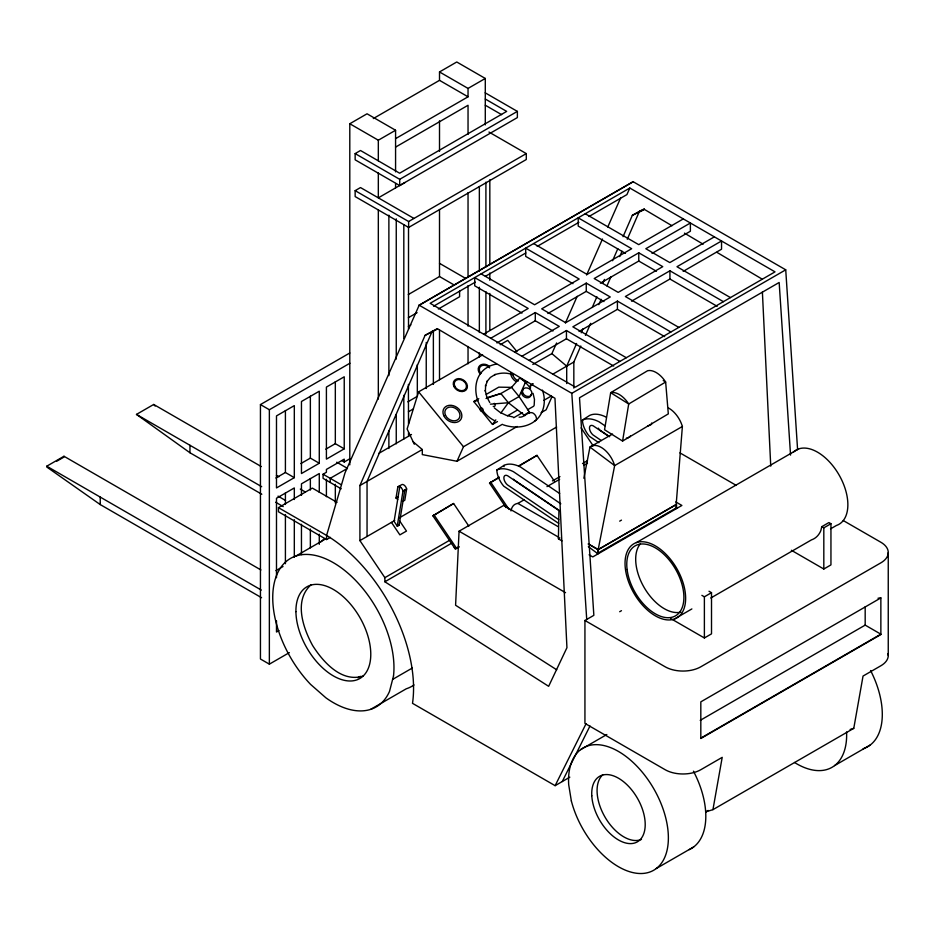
<?xml version="1.0" encoding="UTF-8"?>
<svg xmlns="http://www.w3.org/2000/svg" width="935" height="935" viewBox="0 0 935 935"><rect width="100%" height="100%" fill="white"/><g stroke="black" fill="none" stroke-linecap="round" stroke-linejoin="round"><path stroke-width="1.4" d="M561.97 540.909L558.405 538.829L558.931 510.51L507.506 475.681A6.194 3.308 57.1 0 0 503.871 477.832A6.194 3.308 57.1 0 0 507.343 484.798L558.756 519.638M558.663 537.239L503.626 505.461L459.062 531.197L455.59 605.249L556.722 669.799M534.177 405.264L534.469 399.409L533.043 393.331M668.595 408.069A20.488 11.828 60 0 1 682.386 426.477L675.876 508.161L597.43 553.45L588.349 546.636M397.702 499.454L396.008 498.075L397.854 486.808L401.512 484.786A4.359 2.443 61.1 0 1 404.341 485.3A4.359 2.443 61.1 0 1 406.643 488.993L404.797 500.26L402.997 501.253M399.081 525.143L397.235 526.125L394.102 521.333L399.806 486.597L400.683 487.31A4.359 2.443 61.1 0 1 402.997 491.015L397.223 526.16L399.081 525.143L404.843 489.987M622.581 441.063L628.706 403.99L627.023 401.559A20.488 11.968 59.3 0 0 612.495 392.443L610.672 392.688L604.548 429.749L622.581 441.063L668.315 413.878L665.65 382.041L663.967 379.598A20.488 11.968 59.3 0 0 649.428 370.494L647.616 370.727L610.672 392.688L628.706 403.99L665.65 382.041L663.242 380.533M708.192 810.446L705.668 811.896L712.938 809.652L722.206 757.362L700.818 769.715A25.21 14.551 0 0 1 665.159 769.715L584.936 723.398L584.936 620.478L593.854 615.335L579.501 397.761L779.159 282.487L790.554 455.1M712.938 809.652L853.772 728.342L863.04 676.052L880.863 665.767A25.21 14.551 0 0 0 888.04 653.577M583.849 478.252L589.962 447.082L612.542 434.039M597.43 553.45L614.646 465.595L682.386 426.477M791.372 550.283L823.817 569.018L830.946 564.904L830.946 523.729L828.924 522.56L821.795 526.674L820.825 530.648A42.858 24.742 60 0 1 811.522 539.857L710.775 598.014M482.647 354.868L418.623 391.835L407.111 429.001L414.322 444.23M425.063 335.361L437.767 328.898L554.969 398.275L566.937 647.698L548.646 686.313L384.869 581.78L384.869 577.666L359.917 540.605L359.917 485.546L425.063 335.361L437.276 328.652M432.192 331.235L367.046 481.432L367.046 536.491M566.703 383.549L566.703 366.158L576.579 343.472M581.219 332.79L582.972 328.781M592.264 307.428L596.904 296.757M602.713 283.398L604.454 279.401M612.589 260.713L617.825 248.698M623.049 236.684L632.34 215.331L638.289 211.906M573.833 388.118L573.833 362.044L580.799 346.02M585.45 335.349L590.675 323.335M598.809 304.646L601.135 299.305M606.944 285.958L611.011 276.62M619.718 256.599L622.044 251.258M627.28 239.243L639.47 211.216L644.355 208.891M419.16 305.242L633.088 181.741L419.16 305.242L344.992 472.911L326.595 535.428L326.595 539.553L330.359 537.38M566.703 366.158L551.884 353.64L556.594 342.97M565.418 322.984L577.187 296.325M586.596 275.007L602.479 239.021M607.773 227.03L620.723 197.706M629.816 188.028L430.158 303.302L575.364 387.137L775.021 271.863L629.816 188.028L626.917 194.597L589.015 216.488M413.176 441.811L422.304 449.525L422.304 454.597L456.981 461.271L463.479 446.743L502.399 424.28M552.024 396.604L546.11 409.81L541.096 412.709M326.595 539.553L278.455 511.761L278.455 507.647L326.595 535.428A125.699 72.579 60 0 1 412.51 703.33L555.121 785.669L586.081 723.667M562.251 781.543L589.985 726.004M478.79 398.684L473.8 401.571L492.488 424.443L495.83 419.873M500.856 413.025L508.371 402.74L519.077 396.557L525.505 382.193L519.907 377.88L511.562 387.359L500.856 393.542L486.048 398.509M639.47 211.216L638.991 211.848L644.063 209.265M535.977 420.212C544.427 412.802 546.204 400.309 542.405 390.105M310.899 584.889C293.648 600.656 303.01 627.923 312.594 645.489C322.972 661.84 341.462 682.819 362.967 676.075M458.886 546.741L455.333 549.137L432.893 515.816L453.604 503.509L468.832 526.125M453.604 503.509L432.893 515.816M506.092 507.67L489.543 483.115L499.22 477.177M554.63 481.548L536.994 455.368L518.738 466.261M532.973 383.993L531.98 384.776A5.131 1.449 -34.1 0 0 529.981 387.464L530.601 387.932M532.798 383.642L530.87 385.068A5.178 1.823 -27.5 0 0 529.736 386.996L530.449 387.639M558.686 523.413L503.72 486.165A17.648 9.432 57.1 0 1 496.824 470.024L503.988 465.385A39.737 21.236 57.1 0 1 520.55 467.044L559.668 493.551M598.879 442.722L589.319 436.248A17.648 9.432 57.1 0 1 582.423 420.107L589.576 415.467A39.737 21.236 57.1 0 1 606.149 417.127M524.231 415.093L529.28 411.914M519.077 417.15C524.255 417.945 527.714 411.131 532.564 412.861A4.862 2.934 49.3 0 1 535.977 416.414L536.515 418.564A5.131 3.097 49.3 0 1 534.528 420.914M535.358 420.703C526.288 427.973 513.736 428.464 503.1 424.77M349.795 464.87L349.795 123.747L367.046 113.789L395.575 130.257L395.575 171.865M373.299 118.57L439.508 80.34L439.508 71.948L456.759 61.99L485.288 78.458L485.288 124.869M405.065 182.477L399.712 185.562L355.148 159.827L355.148 153.597L360.501 150.5L399.631 173.209L506.676 111.394L485.288 99.04M349.795 123.747L378.324 140.215L395.575 130.257M439.508 71.948L468.038 88.416L485.288 78.458M395.575 138.649L468.038 96.808L468.038 88.416M395.575 147.099L468.038 105.269L468.038 134.406M488.97 132.057L526.288 153.597L526.288 159.523L408.63 227.45L355.148 196.572L355.148 190.647L360.501 187.561L413.971 218.439M355.148 153.597L399.712 179.321L517.371 111.394L517.371 117.576L378.324 197.846L378.324 172.636M355.148 190.647L408.63 221.525L526.288 153.597M261.566 597.71L100.22 504.561L46.75 466.997L46.75 466.203L63.977 456.257L260.923 569.953M261.8 494.241L189.957 452.762L136.475 414.404L153.702 404.458L261.297 466.577M56.591 461.317L63.977 457.051L63.977 456.257M408.279 294.572L439.508 276.538L454.562 285.233M408.361 317.701L417.103 312.652M289.347 652.618L269.362 664.154L260.444 659.011L260.444 404.575L349.795 352.998M433.583 306.224L475.284 282.148M485.394 276.304L525.832 252.964M537.204 246.396L578.905 222.32M408.361 326.338L410.862 324.889M438.34 309.017L459.588 296.757L459.588 291.007M260.444 404.575L269.362 409.729L349.9 363.224M483.64 334.181L528.205 308.457L474.723 277.578L474.723 285.806L521.987 313.096M683.298 218.907L638.734 244.643L585.252 213.764M490.723 338.271L535.288 312.547L559.282 326.397L514.717 352.121M586.257 283.118L541.692 308.854L565.687 322.704L610.251 296.968L586.257 283.118L586.257 291.358L547.875 313.505M638.769 252.801L594.192 278.536L618.187 292.386L662.763 266.65L638.769 252.801L638.769 261.04L600.387 283.2M496.917 342.935L535.288 320.775L552.971 330.978M652.011 253.397L690.381 231.237L690.381 222.998L645.816 248.733L669.811 262.583L714.375 236.847M500.225 344.723L507.752 340.363L516.915 351.572M275.895 477.995L285.409 472.514L294.315 477.656L294.315 405.603L276.491 415.9L276.491 487.941L294.315 477.656M300.86 463.585L310.362 458.103L319.279 463.246L319.279 391.204L301.456 401.489L301.456 473.542L319.279 463.246M325.812 449.174L335.326 443.693L344.232 448.835L344.232 376.793L326.408 387.078L326.408 459.132L344.232 448.835M407.812 401.84L417.326 396.346L417.326 364.65M408.408 411.786L413.165 409.039M521.882 356.258L566.446 330.534L619.928 361.413M670.898 331.983L617.416 301.105L572.851 326.841L626.321 357.719M723.398 301.666L669.928 270.788L625.351 296.524L678.833 327.402M341.217 488.818L323.066 478.334L323.066 474.22L326.408 472.292L326.408 469.417L344.232 459.132L344.232 461.995L341.859 460.628M344.232 461.995L350.181 458.559M529.315 360.209L566.446 338.762L613.711 366.052M579.034 331.493L617.416 309.345L664.68 336.623M631.546 301.187L669.928 279.027L717.18 306.318M683.169 271.384L721.539 249.224L721.539 240.985L676.975 266.72L730.457 297.599M278.455 507.647L312.325 488.093L337.009 502.34M378.652 453.475L411.505 434.506M532.821 364.463L551.884 353.64M486.282 394.36L498.752 387.16L511.562 387.359L519.077 396.557L529.759 412.639A5.131 3.109 49.3 0 0 529.14 413.13M359.917 485.546L422.304 449.525M552.889 374.129L573.833 362.044M492.488 424.443L497.478 421.568M507.471 415.806L517.452 410.033M513.701 417.758L522.49 412.674M527.515 409.775L533.792 406.152M543.831 400.355L551.358 396.008M419.055 305.126L571.811 393.319L785.727 269.818L797.59 449.56M456.981 461.271L517.242 426.477M296.079 555.951L325.59 538.922M275.895 570.63L283.024 566.517M359.917 540.605L394.769 520.479M399.327 517.85L556.629 427.038M518.609 465.981L536.994 455.368M489.543 483.115L499.348 477.446M279.016 630.576L276.491 632.037L276.491 620.817M384.869 577.666L449.443 540.383M552.445 480.917L559.96 476.581M582.505 463.561L587.519 460.663M510.977 510.942A20.488 11.828 60 0 1 517.896 503.404L524.219 499.757M546.987 486.609L559.644 479.304M583.674 465.42L587.472 463.234M384.869 581.78L451.558 543.27M458.36 547.22L455.906 548.635L454.305 547.606M456.56 548.436L459.015 547.022M558.405 538.829L559.913 537.964M619.683 521.146L621.471 520.117M357.86 677.781L360.384 676.321M676.169 504.491L598.213 549.5L588.36 543.925M588.302 544.053L598.108 549.722L676.554 504.433L676.554 508.546M392.618 679.406L412.288 668.046M636.431 542.581L798.654 448.917M370.622 709.385L406.269 688.791A85.716 49.485 60 0 0 414.018 684.946M619.683 611.724L621.471 610.684M701.881 595.361L704.382 596.81L711.512 592.685L711.512 633.86L704.382 637.974L670.687 618.526M821.795 526.674L823.817 527.843L830.946 523.729M674.252 619.099A42.858 24.742 60 0 0 666.386 554.642A42.858 24.742 60 0 0 625.375 568.784A42.858 24.742 60 0 0 674.252 619.099L691.877 608.93M830.537 528.871L836.474 525.447A42.858 24.742 60 0 0 838.566 474.092A42.858 24.742 60 0 0 793.16 452.341M580.623 749.648L606.827 734.524M555.121 785.669L569.824 777.172M880.863 597.909L700.818 701.858L700.818 738.124L880.863 634.175L880.863 597.909L878.012 598.236M700.233 720.347L865.179 625.118L880.863 634.175M700.818 738.51L880.863 634.549M656.3 868.521L693.735 846.911M834.569 765.601L870.216 745.02M402.997 491.015L406.643 488.993M396.008 498.075L398.45 496.73M632.34 215.331L644.554 209.498L671.985 225.744M850.137 729.464L853.772 728.342M473.8 401.571L477.855 400.367M487.334 397.55L500.856 393.542L508.371 402.74L524.909 415.619M496.555 364.042C466.67 369.43 471.778 409.553 494.779 420.75M490.443 404.177L508.371 402.74M513.327 374.818C507.062 372.644 501.452 372.422 494.592 374.748L495.234 374.432L490.419 377.401L486.901 381.609L487.427 380.977L485.464 386.12L485.662 385.372L485.37 391.181L485.242 390.503L486.691 396.65L489.788 402.599M513.105 417.01L506.396 415.397L499.991 412.3L494.323 407.929M485.183 92.81L517.371 111.394M632.972 181.624L785.727 269.818M485.288 105.223L501.639 114.666M439.508 80.34L468.038 96.808M625.457 253.362L578.204 226.071L578.204 217.832L631.674 248.71L587.11 274.446L533.628 243.567M638.769 261.04L656.44 271.243M572.956 283.667L525.692 256.389L525.692 248.149L579.174 279.027L534.598 304.763L481.128 273.885M586.257 291.358L603.94 301.561M439.508 263.331L465.56 278.361M843.265 520.55L880.863 542.253A25.21 14.551 0 0 1 880.863 562.847L700.818 666.795A25.21 14.551 0 0 1 665.159 666.795L584.936 620.478M679.932 452.867L736.312 485.417M675.783 501.931L681.896 505.461L592.767 556.921L589.097 554.806M709.01 591.247L711.512 592.685M517.896 503.404L558.043 526.592M459.062 531.197L565.558 592.685M336.74 462.206L347.446 468.377L330.195 478.334L330.195 482.46M323.066 474.22L341.217 484.704M276.398 475.296L278.91 476.745M300.31 489.099L305.336 491.997M136.475 414.404L261.683 486.691M278.034 496.134L285.584 500.494M275.661 502.247L283.235 506.606M46.75 466.203L261.297 590.078M684.455 233.131L703.155 244.199M716.876 252.321L761.756 278.887M519.907 377.88L525.68 381.772M604.922 425.776L598.996 421.755A39.737 21.236 57.1 0 0 582.423 420.107M609.655 436.727L600.095 430.252A6.194 3.308 57.1 0 1 598.283 428.148M608.65 436.294L593.106 425.764A6.194 3.308 57.1 0 0 589.471 427.914A6.194 3.308 57.1 0 0 592.942 434.88L601.31 440.549M560.813 503.801L513.397 471.672A39.737 21.236 57.1 0 0 496.824 470.024M559.936 510.954L514.495 480.169A6.194 3.308 57.1 0 1 513.549 479.199M400.683 487.31L399.642 486.679A4.359 2.443 61.1 0 0 397.854 486.808M153.702 404.458L155.117 406.059M525.552 382.392L530.157 387.791M418.623 391.835L463.479 446.743M581.079 427.856L593.152 445.785M490.641 482.121L509.084 509.505M433.992 514.834L456.444 548.155M399.607 520.842L406.48 531.068L399.876 534.878L391.461 522.396M571.811 393.319L586.724 619.449M762.387 291.954L770.744 466.133M100.22 503.299L100.232 504.561L100.232 497.081M888.25 552.55L888.25 655.47M865.179 606.792L865.179 625.118M823.817 527.843L823.817 569.018M704.382 596.81L704.382 637.974M669.928 270.788L669.928 279.027M617.416 301.105L617.416 309.345M598.108 549.722L598.108 553.836M566.446 330.534L566.446 338.762M535.288 312.547L535.288 320.775M489.823 179.765L489.823 264.266M489.823 272.997L489.823 280.29M489.823 293.403L489.823 329.821M485.908 182.15L485.908 266.837M485.908 291.662L485.908 334.017M479.351 186.521L479.351 271.173M479.351 287.232L479.351 332.474M479.351 352.916L479.351 357.299M468.038 192.645L468.038 276.889M468.038 285.596L468.038 326.163M468.038 346.453L468.038 363.832M439.508 120.79L439.508 151.341M439.508 209.522L439.508 276.538M439.508 330.254L439.508 379.692M433.373 331.095L433.373 384.402M426.243 342.409L426.243 388.528M408.63 221.525L408.63 227.45M408.513 227.065L408.513 329.085M408.408 384.402L408.513 423.812M408.513 432.554L408.513 435.465M403.815 224.669L403.815 338.423M403.815 395.306L403.815 439.053M399.712 179.321L399.712 185.562M396.253 218.86L396.253 359.11M396.253 414.626L396.253 443.844M395.575 183.517L395.575 187.888M388.878 215.167L388.878 375.613M388.878 431.035L388.878 448.543M378.324 140.215L378.324 160.797M378.324 209.604L378.324 399.07M335.326 381.725L335.326 443.693M335.326 484.318L335.326 503.1M326.408 479.304L326.408 496.695M319.279 492.313L319.279 473.542L301.456 483.827L301.456 495.386M319.279 534.212L319.279 544.322M310.362 396.136L310.362 458.103M310.362 478.498L310.362 490.057M310.362 529.058L310.362 547.84M301.456 524.278L301.456 554.607M294.315 499.5L294.315 487.941L276.491 498.238L276.491 577.69M294.315 519.731L294.315 557.283M285.409 410.547L285.409 472.514M285.409 492.909L285.409 504.468M285.409 514.577L285.409 563.7M269.362 409.729L269.362 664.154M189.957 445.282L189.957 452.762M641.468 839.385A37.821 21.832 60 0 1 605.424 817.809A37.821 21.832 60 0 1 602.794 774.776M480.146 374.012A7.562 5.949 34 0 1 479.784 365.585A7.562 5.949 34 0 1 489.005 366.029M680.89 612.109A40.392 23.317 60 0 1 644.449 588.033A40.392 23.317 60 0 1 640.405 543.773M480.952 373.486A6.393 5.026 34 0 1 481.163 365.971A6.393 5.026 34 0 1 489.648 367.876M494.206 403.336A1.765 1.402 68.2 0 1 495.082 405.661A1.765 1.402 68.2 0 1 493.212 406.328M846.584 731.988A70.593 40.754 60 0 1 794.528 762.481M870.59 670.547A70.593 40.754 60 0 1 863.134 748.736M531.033 394.418A5.037 3.962 34 0 1 524.5 397.024A5.037 3.962 34 0 1 522.945 389.825M693.443 771.176A70.593 40.754 60 0 1 689.165 849.646M320.635 541.984A85.716 49.485 60 0 1 325.193 538.42M518.434 380.954A7.959 6.253 34 0 1 512.999 375.286M527.036 381.983A10.086 7.924 34 0 1 525.131 382.988M515.664 381.34A10.086 7.924 34 0 1 510.685 373.158M504.058 466.647A17.648 9.432 57.1 0 1 503.988 465.385M647.604 425.694A3.798 2.641 13.2 0 0 648.574 425.787L651.438 424.408A3.798 2.641 13.2 0 0 651.625 423.029M626.392 438.071A3.798 2.641 13.2 0 0 627.362 438.129L630.096 436.645A3.798 2.641 13.2 0 0 630.283 435.955M393.506 675.993L389.521 691.386A85.716 49.485 60 0 1 325.906 697.826L310.584 684.397A85.716 49.485 60 0 1 275.404 578.683A85.716 49.485 60 0 1 346.008 571.53A85.716 49.485 60 0 1 393.506 675.993M614.646 465.595L589.962 447.082A20.488 11.828 60 0 1 614.646 465.595M571.343 800.933L568.69 784.664A70.593 40.754 60 0 1 636.116 765.368A70.593 40.754 60 0 1 653.32 870.462A70.593 40.754 60 0 1 571.343 800.933M591.785 795.743A37.821 21.832 60 0 0 633.346 843.335A37.821 21.832 60 0 0 630.26 788.182A37.821 21.832 60 0 0 591.785 795.743M443.798 415.678A10.086 7.924 34 0 0 460.102 420.376A10.086 7.924 34 0 0 453.311 405.697A10.086 7.924 34 0 0 443.798 415.678M445.516 415.327A8.064 6.346 34 0 0 458.571 419.079A8.064 6.346 34 0 0 453.136 407.333A8.064 6.346 34 0 0 445.516 415.327M480.146 409.273A1.765 1.402 68.2 0 0 482.215 411.33A1.765 1.402 68.2 0 0 482.437 408.455A1.765 1.402 68.2 0 0 480.146 409.273M523.086 393.483A5.037 3.962 34 0 0 531.279 395.108A5.037 3.962 34 0 0 527.165 387.955A5.037 3.962 34 0 0 523.086 393.483M295.916 611.642A52.944 30.563 60 0 0 352.507 680.867A52.944 30.563 60 0 0 351.618 605.494A52.944 30.563 60 0 0 295.916 611.642M454.784 386.307A6.545 5.143 34 0 0 465.385 389.24A6.545 5.143 34 0 0 460.85 379.727A6.545 5.143 34 0 0 454.784 386.307M453.919 386.506A7.562 5.949 34 0 0 466.168 389.872A7.562 5.949 34 0 0 460.932 378.897A7.562 5.949 34 0 0 453.919 386.506M627.093 569.473A40.392 23.317 60 0 0 673.165 616.901A40.392 23.317 60 0 0 665.755 556.15A40.392 23.317 60 0 0 627.093 569.473"/></g></svg>
